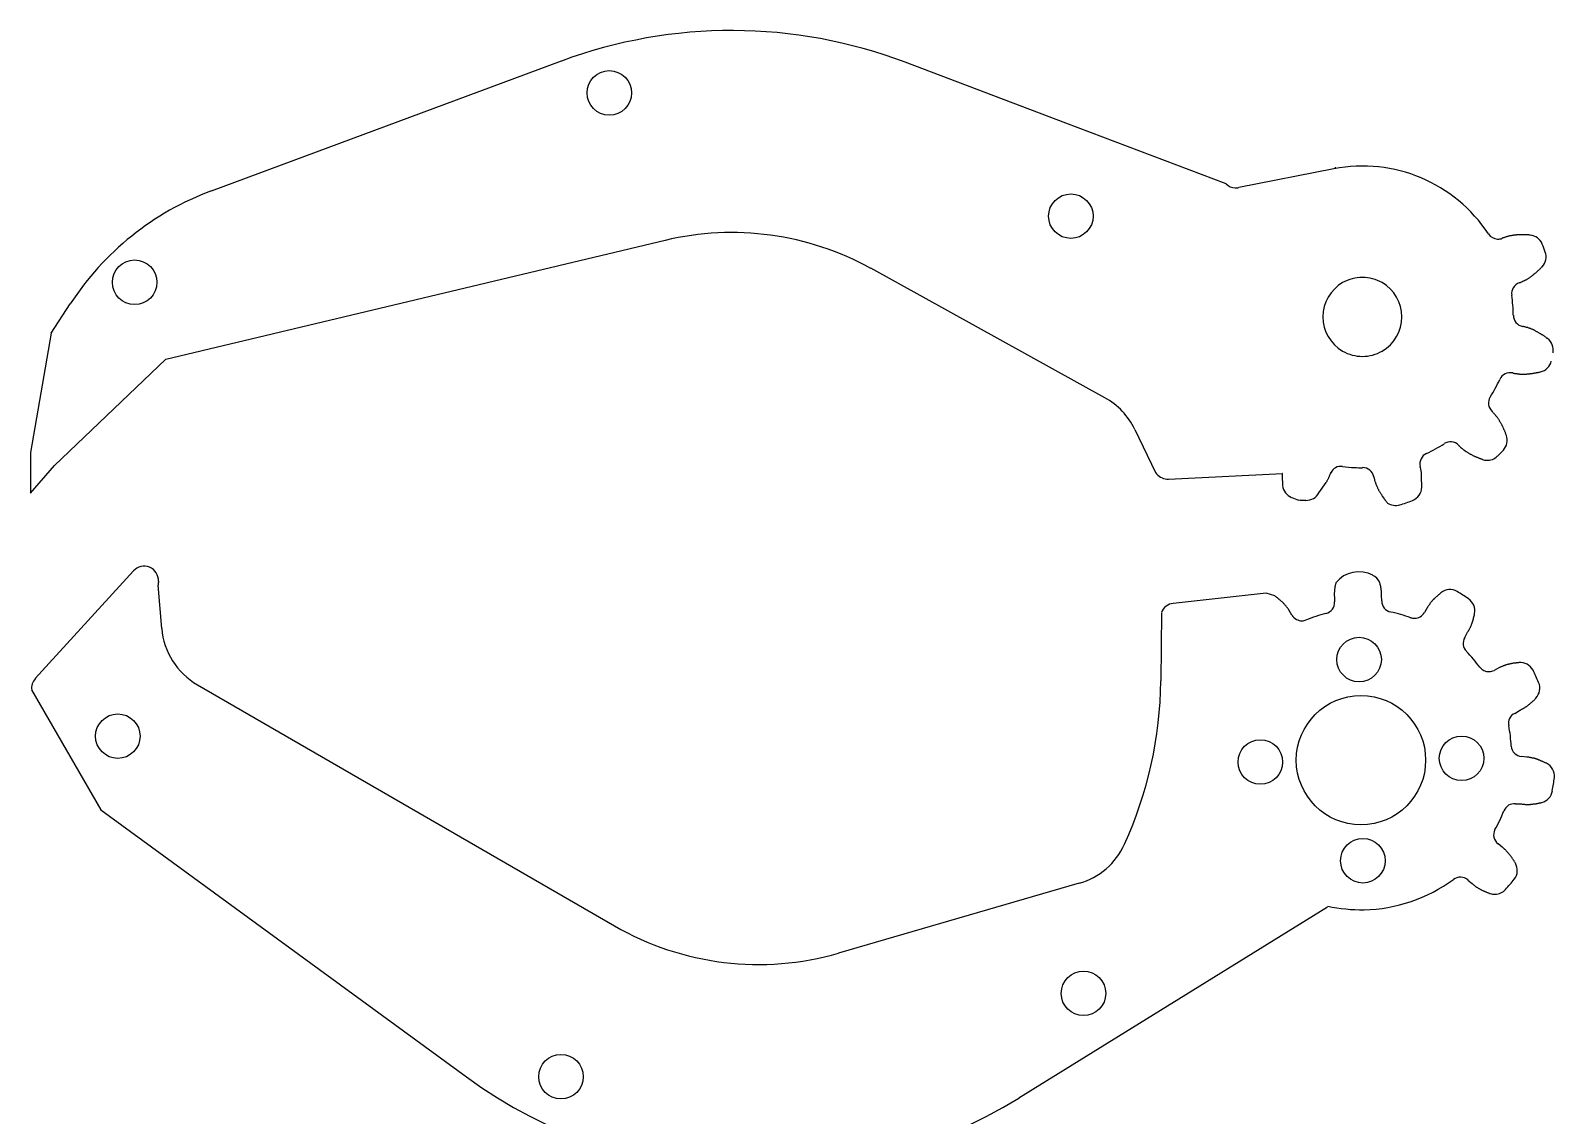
# Model space of a CAD drawing. Header units: millimetres. Extents: x 46 to 161, y 91 to 514.
# Drawn here: x 51.3 to 157.3, y 345.1 to 420.7 of the extents above; entities that cross this region are included whole.
import ezdxf

# ---------------------------------------------------------------- set-up
doc = ezdxf.new("R2010")
doc.units = ezdxf.units.MM

msp = doc.modelspace()

# ---------------------------------------------------------------- linework, layer by layer
for p, q in [((63.88, 409.49), (88.25, 418.53)), ((123.33, 414.21), (112.17, 418.44)), ((134.49, 409.98), (123.33, 414.21)), ((60.71, 397.77), (95.46, 406.05)), ((126.06, 395.09), (109.77, 404.1)), ((52.74, 399.58), (54.06, 401.62)), ((128.14, 392.89), (129.59, 389.89)), ((51.29, 391.28), (51.29, 388.45)), ((51.29, 388.45), (52.97, 390.38)), ((148.11, 388.86), (148.1, 389.58)), ((140.95, 388.48), (141.46, 389.2)), ((129.99, 380.13), (129.95, 375.38)), ((51.37, 374.76), (56.18, 366.41)), ((62.91, 375.12), (91.94, 358.33)), ((56.18, 366.41), (81.63, 347.82)), ((124.27, 361.3), (107.53, 356.44)), ((141.54, 359.63), (120.08, 346.35))]:
    msp.add_line(p, q)
at = {"color": 7, "linetype": 'Continuous', "lineweight": 25}
for p, q in [((141.98, 411.03), (135.37, 409.72)), ((142.1, 411.05), (142.11, 411.14)), ((153.75, 406.21), (153.71, 406.19)), ((153.79, 406.22), (153.75, 406.21)), ((153.83, 406.23), (153.79, 406.22)), ((153.87, 406.25), (153.83, 406.23)), ((153.91, 406.26), (153.87, 406.25)), ((153.94, 406.27), (153.91, 406.26)), ((153.98, 406.29), (153.94, 406.27)), ((154.02, 406.3), (153.98, 406.29)), ((154.06, 406.31), (154.02, 406.3)), ((154.1, 406.32), (154.06, 406.31)), ((154.14, 406.33), (154.1, 406.32)), ((154.18, 406.34), (154.14, 406.33)), ((154.22, 406.35), (154.18, 406.34)), ((154.26, 406.36), (154.22, 406.35)), ((154.3, 406.36), (154.26, 406.36)), ((154.34, 406.37), (154.3, 406.36)), ((154.38, 406.38), (154.34, 406.37)), ((154.42, 406.39), (154.38, 406.38)), ((154.46, 406.39), (154.42, 406.39)), ((154.5, 406.4), (154.46, 406.39)), ((154.54, 406.4), (154.5, 406.4)), ((154.58, 406.41), (154.54, 406.4)), ((154.62, 406.41), (154.58, 406.41)), ((154.67, 406.41), (154.62, 406.41)), ((154.71, 406.42), (154.67, 406.41)), ((154.75, 406.42), (154.71, 406.42)), ((154.79, 406.42), (154.75, 406.42)), ((154.83, 406.42), (154.79, 406.42)), ((154.87, 406.43), (154.83, 406.42)), ((154.91, 406.43), (154.87, 406.43)), ((154.95, 406.43), (154.91, 406.43)), ((154.99, 406.43), (154.95, 406.43)), ((155.03, 406.43), (154.99, 406.43)), ((155.07, 406.43), (155.03, 406.43)), ((155.12, 406.43), (155.07, 406.43)), ((155.16, 406.43), (155.12, 406.43)), ((155.2, 406.43), (155.16, 406.43)), ((155.24, 406.43), (155.2, 406.43)), ((155.28, 406.43), (155.24, 406.43)), ((155.32, 406.43), (155.28, 406.43)), ((155.36, 406.43), (155.32, 406.43)), ((155.4, 406.43), (155.36, 406.43)), ((155.44, 406.42), (155.4, 406.43)), ((155.48, 406.42), (155.44, 406.42)), ((155.52, 406.42), (155.48, 406.42)), ((155.56, 406.42), (155.52, 406.42)), ((155.6, 406.41), (155.56, 406.42)), ((155.65, 406.41), (155.6, 406.41)), ((156.34, 404.07), (156.37, 404.09)), ((156.37, 404.09), (156.4, 404.12)), ((156.4, 404.12), (156.42, 404.15)), ((156.42, 404.15), (156.45, 404.18)), ((156.45, 404.18), (156.48, 404.21)), ((154.89, 403.09), (154.93, 403.11)), ((154.93, 403.11), (154.97, 403.12)), ((154.97, 403.12), (155, 403.14)), ((155, 403.14), (155.04, 403.15)), ((155.04, 403.15), (155.08, 403.17)), ((155.08, 403.17), (155.12, 403.19)), ((155.12, 403.19), (155.15, 403.2)), ((155.15, 403.2), (155.19, 403.22)), ((155.19, 403.22), (155.23, 403.24)), ((155.23, 403.24), (155.26, 403.26)), ((155.26, 403.26), (155.3, 403.27)), ((155.3, 403.27), (155.34, 403.29)), ((155.34, 403.29), (155.37, 403.31)), ((155.37, 403.31), (155.41, 403.33)), ((155.41, 403.33), (155.44, 403.35)), ((155.44, 403.35), (155.48, 403.37)), ((155.48, 403.37), (155.51, 403.4)), ((155.51, 403.4), (155.55, 403.42)), ((155.55, 403.42), (155.58, 403.44)), ((155.58, 403.44), (155.62, 403.46)), ((155.62, 403.46), (155.65, 403.49)), ((155.65, 403.49), (155.68, 403.51)), ((155.68, 403.51), (155.72, 403.53)), ((155.72, 403.53), (155.75, 403.56)), ((155.75, 403.56), (155.78, 403.58)), ((155.78, 403.58), (155.81, 403.61)), ((155.81, 403.61), (155.85, 403.63)), ((155.85, 403.63), (155.88, 403.66)), ((155.88, 403.66), (155.91, 403.68)), ((155.91, 403.68), (155.94, 403.71)), ((155.94, 403.71), (155.97, 403.74)), ((155.97, 403.74), (156.01, 403.76)), ((156.01, 403.76), (156.04, 403.79)), ((156.04, 403.79), (156.07, 403.82)), ((156.07, 403.82), (156.1, 403.84)), ((156.1, 403.84), (156.13, 403.87)), ((156.13, 403.87), (156.16, 403.9)), ((156.16, 403.9), (156.19, 403.92)), ((156.19, 403.92), (156.22, 403.95)), ((156.22, 403.95), (156.25, 403.98)), ((156.25, 403.98), (156.28, 404.01)), ((156.28, 404.01), (156.31, 404.04)), ((156.31, 404.04), (156.34, 404.07)), ((155.16, 400.05), (155.12, 400.06)), ((155.2, 400.04), (155.16, 400.05)), ((155.24, 400.03), (155.2, 400.04)), ((155.28, 400.02), (155.24, 400.03)), ((155.32, 400.01), (155.28, 400.02)), ((155.36, 400), (155.32, 400.01)), ((155.4, 399.99), (155.36, 400)), ((155.44, 399.98), (155.4, 399.99)), ((155.48, 399.97), (155.44, 399.98)), ((155.52, 399.96), (155.48, 399.97)), ((155.56, 399.94), (155.52, 399.96)), ((155.6, 399.93), (155.56, 399.94)), ((155.64, 399.92), (155.6, 399.93)), ((155.67, 399.9), (155.64, 399.92)), ((155.71, 399.89), (155.67, 399.9)), ((155.75, 399.87), (155.71, 399.89)), ((155.79, 399.86), (155.75, 399.87)), ((155.83, 399.84), (155.79, 399.86)), ((155.86, 399.82), (155.83, 399.84)), ((52.74, 399.58), (51.29, 391.28)), ((155.9, 399.81), (155.86, 399.82)), ((155.94, 399.79), (155.9, 399.81)), ((155.97, 399.77), (155.94, 399.79)), ((156.01, 399.75), (155.97, 399.77)), ((156.05, 399.73), (156.01, 399.75)), ((156.08, 399.71), (156.05, 399.73)), ((156.12, 399.69), (156.08, 399.71)), ((156.15, 399.67), (156.12, 399.69)), ((156.19, 399.65), (156.15, 399.67)), ((156.22, 399.63), (156.19, 399.65)), ((156.26, 399.61), (156.22, 399.63)), ((156.29, 399.59), (156.26, 399.61)), ((156.33, 399.57), (156.29, 399.59)), ((156.36, 399.55), (156.33, 399.57)), ((156.4, 399.53), (156.36, 399.55)), ((156.43, 399.51), (156.4, 399.53)), ((156.47, 399.48), (156.43, 399.51)), ((156.5, 399.46), (156.47, 399.48)), ((156.54, 399.44), (156.5, 399.46)), ((156.57, 399.42), (156.54, 399.44)), ((156.6, 399.39), (156.57, 399.42)), ((156.64, 399.37), (156.6, 399.39)), ((156.67, 399.35), (156.64, 399.37)), ((156.7, 399.32), (156.67, 399.35)), ((156.74, 399.3), (156.7, 399.32)), ((156.77, 399.27), (156.74, 399.3)), ((156.8, 399.25), (156.77, 399.27)), ((156.84, 399.23), (156.8, 399.25)), ((156.87, 399.2), (156.84, 399.23)), ((52.97, 390.38), (60.71, 397.77)), ((154.44, 396.82), (154.48, 396.81)), ((154.48, 396.81), (154.52, 396.8)), ((154.52, 396.8), (154.56, 396.79)), ((154.56, 396.79), (154.6, 396.79)), ((154.6, 396.79), (154.64, 396.78)), ((154.64, 396.78), (154.68, 396.77)), ((154.68, 396.77), (154.72, 396.77)), ((154.72, 396.77), (154.76, 396.76)), ((154.76, 396.76), (154.8, 396.76)), ((154.8, 396.76), (154.84, 396.75)), ((154.84, 396.75), (154.88, 396.75)), ((154.88, 396.75), (154.92, 396.74)), ((154.92, 396.74), (154.96, 396.74)), ((154.96, 396.74), (155.01, 396.74)), ((155.01, 396.74), (155.05, 396.74)), ((155.05, 396.74), (155.09, 396.74)), ((155.09, 396.74), (155.13, 396.74)), ((155.13, 396.74), (155.17, 396.74)), ((155.17, 396.74), (155.21, 396.74)), ((155.21, 396.74), (155.25, 396.74)), ((155.25, 396.74), (155.29, 396.74)), ((155.29, 396.74), (155.33, 396.74)), ((155.33, 396.74), (155.37, 396.74)), ((155.37, 396.74), (155.41, 396.74)), ((155.41, 396.74), (155.45, 396.75)), ((155.45, 396.75), (155.5, 396.75)), ((155.5, 396.75), (155.54, 396.76)), ((155.54, 396.76), (155.58, 396.76)), ((155.58, 396.76), (155.62, 396.76)), ((155.62, 396.76), (155.66, 396.77)), ((155.66, 396.77), (155.7, 396.77)), ((155.7, 396.77), (155.74, 396.78)), ((155.74, 396.78), (155.78, 396.78)), ((155.78, 396.78), (155.82, 396.79)), ((155.82, 396.79), (155.86, 396.8)), ((155.86, 396.8), (155.9, 396.8)), ((155.9, 396.8), (155.94, 396.81)), ((155.94, 396.81), (155.98, 396.82)), ((155.98, 396.82), (156.02, 396.82)), ((156.02, 396.82), (156.06, 396.83)), ((156.06, 396.83), (156.1, 396.84)), ((156.1, 396.84), (156.14, 396.85)), ((156.14, 396.85), (156.18, 396.85)), ((156.18, 396.85), (156.22, 396.86)), ((156.22, 396.86), (156.26, 396.87)), ((156.26, 396.87), (156.3, 396.88)), ((156.3, 396.88), (156.34, 396.89)), ((156.34, 396.89), (156.38, 396.9)), ((153.03, 394.11), (153, 394.14)), ((153.05, 394.08), (153.03, 394.11)), ((153.08, 394.05), (153.05, 394.08)), ((153.11, 394.02), (153.08, 394.05)), ((153.14, 393.99), (153.11, 394.02)), ((153.17, 393.96), (153.14, 393.99)), ((153.19, 393.93), (153.17, 393.96)), ((153.22, 393.9), (153.19, 393.93)), ((153.25, 393.87), (153.22, 393.9)), ((153.27, 393.84), (153.25, 393.87)), ((153.3, 393.81), (153.27, 393.84)), ((153.32, 393.78), (153.3, 393.81)), ((153.35, 393.74), (153.32, 393.78)), ((153.37, 393.71), (153.35, 393.74)), ((153.4, 393.68), (153.37, 393.71)), ((153.42, 393.64), (153.4, 393.68)), ((153.44, 393.61), (153.42, 393.64)), ((153.47, 393.58), (153.44, 393.61)), ((153.49, 393.54), (153.47, 393.58)), ((153.51, 393.51), (153.49, 393.54)), ((153.53, 393.47), (153.51, 393.51)), ((153.55, 393.44), (153.53, 393.47)), ((153.57, 393.4), (153.55, 393.44)), ((153.59, 393.37), (153.57, 393.4)), ((153.61, 393.33), (153.59, 393.37)), ((153.63, 393.3), (153.61, 393.33)), ((153.65, 393.26), (153.63, 393.3)), ((153.67, 393.22), (153.65, 393.26)), ((153.69, 393.19), (153.67, 393.22)), ((153.71, 393.15), (153.69, 393.19)), ((153.73, 393.11), (153.71, 393.15)), ((153.75, 393.08), (153.73, 393.11)), ((153.76, 393.04), (153.75, 393.08)), ((153.78, 393), (153.76, 393.04)), ((153.8, 392.97), (153.78, 393)), ((153.82, 392.93), (153.8, 392.97)), ((153.83, 392.89), (153.82, 392.93)), ((153.85, 392.85), (153.83, 392.89)), ((153.86, 392.82), (153.85, 392.85)), ((153.88, 392.78), (153.86, 392.82)), ((153.9, 392.74), (153.88, 392.78)), ((153.91, 392.7), (153.9, 392.74)), ((153.93, 392.67), (153.91, 392.7)), ((153.94, 392.63), (153.93, 392.67)), ((153.96, 392.59), (153.94, 392.63)), ((153.97, 392.55), (153.96, 392.59)), ((153.99, 392.51), (153.97, 392.55)), ((154, 392.47), (153.99, 392.51)), ((150.67, 391.78), (150.7, 391.76)), ((150.7, 391.76), (150.73, 391.73)), ((150.73, 391.73), (150.76, 391.7)), ((150.76, 391.7), (150.78, 391.67)), ((150.78, 391.67), (150.81, 391.64)), ((150.81, 391.64), (150.85, 391.62)), ((150.85, 391.62), (150.88, 391.59)), ((150.88, 391.59), (150.91, 391.56)), ((150.91, 391.56), (150.94, 391.54)), ((150.94, 391.54), (150.97, 391.51)), ((150.97, 391.51), (151, 391.48)), ((151, 391.48), (151.04, 391.46)), ((151.04, 391.46), (151.07, 391.43)), ((151.07, 391.43), (151.1, 391.41)), ((151.1, 391.41), (151.13, 391.39)), ((151.13, 391.39), (151.17, 391.36)), ((151.17, 391.36), (151.2, 391.34)), ((148.01, 390.27), (148, 390.31)), ((151.2, 391.34), (151.24, 391.32)), ((151.24, 391.32), (151.27, 391.3)), ((151.27, 391.3), (151.31, 391.28)), ((151.31, 391.28), (151.34, 391.26)), ((151.34, 391.26), (151.38, 391.23)), ((151.38, 391.23), (151.41, 391.21)), ((151.41, 391.21), (151.45, 391.19)), ((151.45, 391.19), (151.48, 391.17)), ((151.48, 391.17), (151.52, 391.16)), ((151.52, 391.16), (151.56, 391.14)), ((151.56, 391.14), (151.59, 391.12)), ((151.59, 391.12), (151.63, 391.1)), ((151.63, 391.1), (151.67, 391.08)), ((151.67, 391.08), (151.7, 391.06)), ((151.7, 391.06), (151.74, 391.05)), ((151.74, 391.05), (151.78, 391.03)), ((151.78, 391.03), (151.81, 391.01)), ((151.81, 391.01), (151.85, 391)), ((151.85, 391), (151.89, 390.98)), ((151.89, 390.98), (151.93, 390.96)), ((151.93, 390.96), (151.96, 390.95)), ((151.96, 390.95), (152, 390.93)), ((152, 390.93), (152.04, 390.92)), ((152.04, 390.92), (152.08, 390.9)), ((152.08, 390.9), (152.11, 390.89)), ((152.11, 390.89), (152.15, 390.87)), ((152.15, 390.87), (152.19, 390.86)), ((152.19, 390.86), (152.23, 390.84)), ((152.23, 390.84), (152.27, 390.83)), ((152.27, 390.83), (152.31, 390.81)), ((152.31, 390.81), (152.34, 390.8)), ((130.48, 389.43), (138.41, 389.83)), ((138.41, 389.83), (138.4, 389.81)), ((138.4, 389.81), (138.4, 389.77)), ((138.4, 389.77), (138.4, 389.73)), ((138.4, 389.73), (138.4, 389.69)), ((138.4, 389.69), (138.4, 389.64)), ((138.4, 389.64), (138.4, 389.6)), ((138.4, 389.6), (138.4, 389.56)), ((138.4, 389.56), (138.4, 389.52)), ((138.4, 389.52), (138.4, 389.48)), ((138.4, 389.48), (138.4, 389.44)), ((138.4, 389.44), (138.4, 389.4)), ((138.4, 389.4), (138.4, 389.36)), ((138.4, 389.36), (138.41, 389.32)), ((138.41, 389.32), (138.41, 389.28)), ((138.41, 389.28), (138.41, 389.24)), ((138.41, 389.24), (138.41, 389.2)), ((141.48, 389.23), (141.46, 389.2)), ((141.5, 389.27), (141.48, 389.23)), ((141.51, 389.3), (141.5, 389.27)), ((141.53, 389.34), (141.51, 389.3)), ((141.55, 389.38), (141.53, 389.34)), ((141.57, 389.41), (141.55, 389.38)), ((141.59, 389.45), (141.57, 389.41)), ((141.61, 389.49), (141.59, 389.45)), ((141.62, 389.52), (141.61, 389.49)), ((141.64, 389.56), (141.62, 389.52)), ((141.66, 389.6), (141.64, 389.56)), ((141.67, 389.64), (141.66, 389.6)), ((141.69, 389.67), (141.67, 389.64)), ((141.71, 389.71), (141.69, 389.67)), ((141.72, 389.75), (141.71, 389.71)), ((141.74, 389.79), (141.72, 389.75)), ((141.75, 389.82), (141.74, 389.79)), ((141.77, 389.86), (141.75, 389.82)), ((141.78, 389.9), (141.77, 389.86)), ((144.77, 389.59), (144.78, 389.55)), ((144.78, 389.55), (144.79, 389.51)), ((144.79, 389.51), (144.8, 389.47)), ((144.8, 389.47), (144.81, 389.43)), ((144.81, 389.43), (144.82, 389.39)), ((144.82, 389.39), (144.83, 389.35)), ((144.83, 389.35), (144.84, 389.31)), ((144.84, 389.31), (144.85, 389.27)), ((144.85, 389.27), (144.87, 389.23)), ((144.87, 389.23), (144.88, 389.19)), ((148.02, 390.23), (148.01, 390.27)), ((148.03, 390.19), (148.02, 390.23)), ((148.04, 390.15), (148.03, 390.19)), ((148.05, 390.11), (148.04, 390.15)), ((148.05, 390.07), (148.05, 390.11)), ((148.06, 390.03), (148.05, 390.07)), ((148.07, 389.99), (148.06, 390.03)), ((148.07, 389.95), (148.07, 389.99)), ((148.08, 389.91), (148.07, 389.95)), ((148.08, 389.87), (148.08, 389.91)), ((148.08, 389.83), (148.08, 389.87)), ((148.09, 389.79), (148.08, 389.83)), ((148.09, 389.74), (148.09, 389.79)), ((148.09, 389.7), (148.09, 389.74)), ((148.1, 389.66), (148.09, 389.7)), ((148.1, 389.62), (148.1, 389.66)), ((148.1, 389.58), (148.1, 389.62)), ((138.41, 389.2), (138.41, 389.15)), ((138.41, 389.15), (138.42, 389.11)), ((138.42, 389.11), (138.42, 389.07)), ((138.42, 389.07), (138.42, 389.03)), ((138.42, 389.03), (138.43, 388.99)), ((144.88, 389.19), (144.89, 389.15)), ((144.89, 389.15), (144.91, 389.12)), ((144.91, 389.12), (144.92, 389.08)), ((144.92, 389.08), (144.94, 389.04)), ((144.94, 389.04), (144.95, 389)), ((144.95, 389), (144.97, 388.96)), ((144.97, 388.96), (144.98, 388.93)), ((144.98, 388.93), (145, 388.89)), ((145, 388.89), (145.02, 388.85)), ((145.02, 388.85), (145.04, 388.81)), ((145.04, 388.81), (145.05, 388.78)), ((145.05, 388.78), (145.07, 388.74)), ((145.07, 388.74), (145.09, 388.71)), ((145.09, 388.71), (145.11, 388.67)), ((145.11, 388.67), (145.13, 388.63)), ((145.13, 388.63), (145.15, 388.6)), ((145.15, 388.6), (145.17, 388.56)), ((145.17, 388.56), (145.19, 388.53)), ((145.19, 388.53), (145.21, 388.49)), ((145.21, 388.49), (145.23, 388.46)), ((145.23, 388.46), (145.25, 388.42)), ((145.25, 388.42), (145.28, 388.39)), ((145.28, 388.39), (145.3, 388.35)), ((145.3, 388.35), (145.32, 388.32)), ((145.32, 388.32), (145.34, 388.28)), ((145.34, 388.28), (145.36, 388.25)), ((145.36, 388.25), (145.39, 388.22)), ((145.39, 388.22), (145.41, 388.18)), ((145.41, 388.18), (145.43, 388.15)), ((145.43, 388.15), (145.46, 388.12)), ((145.46, 388.12), (145.48, 388.08)), ((145.48, 388.08), (145.5, 388.05)), ((145.5, 388.05), (145.53, 388.02)), ((145.53, 388.02), (145.55, 387.98)), ((145.55, 387.98), (145.58, 387.95)), ((145.58, 387.95), (145.6, 387.92)), ((145.6, 387.92), (145.63, 387.88)), ((145.63, 387.88), (145.65, 387.85)), ((58.46, 383.05), (51.63, 375.55)), ((60.43, 379.04), (60.18, 382.05)), ((142.05, 381.81), (142.04, 381.77)), ((142.06, 381.88), (142.05, 381.84)), ((142.05, 381.84), (142.05, 381.81)), ((142.07, 381.95), (142.06, 381.91)), ((142.06, 381.91), (142.06, 381.88)), ((142.08, 381.98), (142.07, 381.95)), ((142.09, 382.05), (142.08, 382.02)), ((142.08, 382.02), (142.08, 381.98)), ((142.1, 382.09), (142.09, 382.05)), ((142.11, 382.12), (142.1, 382.09)), ((142.12, 382.16), (142.11, 382.12)), ((142.13, 382.21), (142.12, 382.19)), ((142.12, 382.19), (142.12, 382.16)), ((145.18, 382.25), (145.17, 382.29)), ((145.19, 382.22), (145.18, 382.25)), ((145.2, 382.18), (145.19, 382.22)), ((145.21, 382.15), (145.2, 382.18)), ((145.22, 382.11), (145.21, 382.15)), ((145.22, 382.08), (145.22, 382.11)), ((145.23, 382.04), (145.22, 382.08)), ((145.24, 382.01), (145.23, 382.04)), ((145.25, 381.97), (145.24, 382.01)), ((145.26, 381.94), (145.25, 381.97)), ((145.26, 381.9), (145.26, 381.94)), ((145.27, 381.87), (145.26, 381.9)), ((145.28, 381.83), (145.27, 381.87)), ((145.28, 381.8), (145.28, 381.83)), ((137.28, 381.49), (130.82, 380.78)), ((137.88, 381.3), (137.28, 381.49)), ((137.91, 381.28), (137.88, 381.3)), ((137.94, 381.26), (137.91, 381.28)), ((137.97, 381.24), (137.94, 381.26)), ((138, 381.21), (137.97, 381.24)), ((138.03, 381.19), (138, 381.21)), ((138.06, 381.17), (138.03, 381.19)), ((138.09, 381.15), (138.06, 381.17)), ((138.11, 381.12), (138.09, 381.15)), ((138.14, 381.1), (138.11, 381.12)), ((138.17, 381.08), (138.14, 381.1)), ((138.2, 381.06), (138.17, 381.08)), ((138.22, 381.03), (138.2, 381.06)), ((138.25, 381.01), (138.22, 381.03)), ((138.28, 380.99), (138.25, 381.01)), ((138.31, 380.96), (138.28, 380.99)), ((138.33, 380.94), (138.31, 380.96)), ((138.36, 380.91), (138.33, 380.94)), ((138.39, 380.89), (138.36, 380.91)), ((138.41, 380.86), (138.39, 380.89)), ((138.44, 380.84), (138.41, 380.86)), ((138.46, 380.81), (138.44, 380.84)), ((138.49, 380.79), (138.46, 380.81)), ((138.51, 380.76), (138.49, 380.79)), ((138.54, 380.74), (138.51, 380.76)), ((142.03, 381.56), (142.02, 381.52)), ((142.02, 381.52), (142.02, 381.48)), ((142.02, 381.48), (142.02, 381.45)), ((142.02, 381.45), (142.02, 381.41)), ((142.02, 381.41), (142.02, 381.38)), ((142.02, 381.38), (142.02, 381.34)), ((142.02, 381.34), (142.02, 381.3)), ((142.02, 381.3), (142.03, 381.27)), ((142.04, 381.7), (142.03, 381.66)), ((142.03, 381.66), (142.03, 381.63)), ((142.03, 381.63), (142.03, 381.59)), ((142.03, 381.59), (142.03, 381.56)), ((142.03, 381.27), (142.04, 380.89)), ((142.04, 381.77), (142.04, 381.73)), ((142.04, 381.73), (142.04, 381.7)), ((145.29, 381.76), (145.28, 381.8)), ((145.29, 381.72), (145.29, 381.76)), ((145.29, 381.69), (145.29, 381.72)), ((145.3, 381.65), (145.29, 381.69)), ((145.3, 381.62), (145.3, 381.65)), ((145.3, 381.58), (145.3, 381.62)), ((145.31, 381.54), (145.3, 381.58)), ((145.31, 381.51), (145.31, 381.54)), ((145.31, 381.47), (145.31, 381.51)), ((145.31, 381.44), (145.31, 381.47)), ((145.31, 381.4), (145.31, 381.44)), ((145.31, 381.36), (145.31, 381.4)), ((145.31, 381.33), (145.31, 381.36)), ((145.32, 380.95), (145.31, 381.33)), ((148.68, 380.76), (148.66, 380.73)), ((148.7, 380.79), (148.68, 380.76)), ((148.72, 380.82), (148.7, 380.79)), ((148.75, 380.85), (148.72, 380.82)), ((148.77, 380.88), (148.75, 380.85)), ((148.79, 380.9), (148.77, 380.88)), ((148.82, 380.93), (148.79, 380.9)), ((148.84, 380.96), (148.82, 380.93)), ((148.86, 380.98), (148.84, 380.96)), ((148.89, 381.01), (148.86, 380.98)), ((148.91, 381.04), (148.89, 381.01)), ((148.94, 381.06), (148.91, 381.04)), ((148.96, 381.09), (148.94, 381.06)), ((148.99, 381.11), (148.96, 381.09)), ((149.01, 381.14), (148.99, 381.11)), ((149.04, 381.16), (149.01, 381.14)), ((149.07, 381.19), (149.04, 381.16)), ((149.09, 381.21), (149.07, 381.19)), ((149.12, 381.24), (149.09, 381.21)), ((149.15, 381.26), (149.12, 381.24)), ((149.17, 381.28), (149.15, 381.26)), ((149.2, 381.31), (149.17, 381.28)), ((149.23, 381.33), (149.2, 381.31)), ((149.25, 381.36), (149.23, 381.33)), ((149.28, 381.38), (149.25, 381.36)), ((149.31, 381.4), (149.28, 381.38)), ((149.34, 381.43), (149.31, 381.4)), ((149.36, 381.45), (149.34, 381.43)), ((149.39, 381.47), (149.36, 381.45)), ((149.42, 381.49), (149.39, 381.47)), ((149.44, 381.52), (149.42, 381.49)), ((138.56, 380.71), (138.54, 380.74)), ((138.59, 380.68), (138.56, 380.71)), ((138.61, 380.66), (138.59, 380.68)), ((138.63, 380.63), (138.61, 380.66)), ((138.66, 380.6), (138.63, 380.63)), ((138.68, 380.58), (138.66, 380.6)), ((138.7, 380.55), (138.68, 380.58)), ((138.73, 380.52), (138.7, 380.55)), ((138.75, 380.49), (138.73, 380.52)), ((138.77, 380.46), (138.75, 380.49)), ((138.79, 380.43), (138.77, 380.46)), ((138.81, 380.4), (138.79, 380.43)), ((138.83, 380.37), (138.81, 380.4)), ((138.85, 380.34), (138.83, 380.37)), ((138.87, 380.31), (138.85, 380.34)), ((138.89, 380.28), (138.87, 380.31)), ((139.07, 379.95), (138.89, 380.28)), ((148.48, 380.46), (148.29, 380.14)), ((148.5, 380.49), (148.48, 380.46)), ((148.52, 380.52), (148.5, 380.49)), ((148.54, 380.55), (148.52, 380.52)), ((148.56, 380.58), (148.54, 380.55)), ((148.58, 380.61), (148.56, 380.58)), ((148.6, 380.64), (148.58, 380.61)), ((148.62, 380.67), (148.6, 380.64)), ((148.64, 380.7), (148.62, 380.67)), ((148.66, 380.73), (148.64, 380.7)), ((151.69, 379.65), (151.7, 379.69)), ((151.7, 379.69), (151.71, 379.72)), ((151.71, 379.72), (151.72, 379.76)), ((151.72, 379.79), (151.73, 379.83)), ((151.72, 379.76), (151.72, 379.79)), ((151.73, 379.83), (151.74, 379.86)), ((151.74, 379.86), (151.75, 379.9)), ((151.75, 379.9), (151.76, 379.93)), ((151.76, 379.93), (151.77, 379.97)), ((151.77, 380), (151.78, 380.04)), ((151.77, 379.97), (151.77, 380)), ((151.78, 380.04), (151.78, 380.08)), ((151.11, 378.4), (151.28, 378.74)), ((151.28, 378.74), (151.3, 378.77)), ((151.3, 378.77), (151.32, 378.8)), ((151.32, 378.8), (151.34, 378.83)), ((151.34, 378.83), (151.36, 378.86)), ((151.36, 378.86), (151.37, 378.89)), ((151.37, 378.89), (151.39, 378.92)), ((151.39, 378.92), (151.41, 378.95)), ((151.41, 378.95), (151.43, 378.98)), ((151.43, 378.98), (151.44, 379.02)), ((151.44, 379.02), (151.46, 379.05)), ((151.46, 379.05), (151.48, 379.08)), ((151.48, 379.08), (151.49, 379.11)), ((151.49, 379.11), (151.51, 379.15)), ((151.51, 379.15), (151.52, 379.18)), ((151.52, 379.18), (151.54, 379.21)), ((151.54, 379.21), (151.55, 379.25)), ((151.55, 379.25), (151.56, 379.28)), ((151.56, 379.28), (151.58, 379.31)), ((151.58, 379.31), (151.59, 379.35)), ((151.59, 379.35), (151.6, 379.38)), ((151.6, 379.38), (151.61, 379.41)), ((151.61, 379.41), (151.62, 379.45)), ((151.62, 379.45), (151.63, 379.48)), ((151.63, 379.48), (151.65, 379.52)), ((151.65, 379.52), (151.66, 379.55)), ((151.66, 379.55), (151.67, 379.58)), ((151.67, 379.58), (151.68, 379.62)), ((151.68, 379.62), (151.69, 379.65)), ((153.98, 376.5), (153.94, 376.49)), ((154.01, 376.51), (153.98, 376.5)), ((154.05, 376.52), (154.01, 376.51)), ((154.08, 376.53), (154.05, 376.52)), ((154.12, 376.53), (154.08, 376.53)), ((154.15, 376.54), (154.12, 376.53)), ((154.19, 376.55), (154.15, 376.54)), ((154.22, 376.56), (154.19, 376.55)), ((154.26, 376.57), (154.22, 376.56)), ((154.29, 376.57), (154.26, 376.57)), ((154.33, 376.58), (154.29, 376.57)), ((154.36, 376.59), (154.33, 376.58)), ((154.4, 376.59), (154.36, 376.59)), ((154.43, 376.6), (154.4, 376.59)), ((154.47, 376.61), (154.43, 376.6)), ((154.5, 376.61), (154.47, 376.61)), ((154.54, 376.62), (154.5, 376.61)), ((154.58, 376.62), (154.54, 376.62)), ((154.61, 376.63), (154.58, 376.62)), ((154.65, 376.63), (154.61, 376.63)), ((154.68, 376.64), (154.65, 376.63)), ((154.72, 376.64), (154.68, 376.64)), ((154.75, 376.65), (154.72, 376.64)), ((154.79, 376.65), (154.75, 376.65)), ((154.83, 376.65), (154.79, 376.65)), ((154.86, 376.67), (154.83, 376.65)), ((153.48, 376.29), (153.14, 376.12)), ((153.51, 376.31), (153.48, 376.29)), ((153.54, 376.33), (153.51, 376.31)), ((153.58, 376.34), (153.54, 376.33)), ((153.61, 376.36), (153.58, 376.34)), ((153.64, 376.37), (153.61, 376.36)), ((153.67, 376.39), (153.64, 376.37)), ((153.71, 376.4), (153.67, 376.39)), ((153.74, 376.41), (153.71, 376.4)), ((153.77, 376.43), (153.74, 376.41)), ((153.81, 376.44), (153.77, 376.43)), ((153.84, 376.45), (153.81, 376.44)), ((153.88, 376.46), (153.84, 376.45)), ((153.91, 376.48), (153.88, 376.46)), ((153.94, 376.49), (153.91, 376.48)), ((154.58, 373.12), (154.9, 373.33)), ((154.9, 373.33), (154.93, 373.34)), ((154.93, 373.34), (154.97, 373.36)), ((154.97, 373.36), (155, 373.38)), ((155, 373.38), (155.03, 373.39)), ((155.03, 373.39), (155.06, 373.41)), ((155.06, 373.41), (155.09, 373.42)), ((155.09, 373.42), (155.13, 373.44)), ((155.13, 373.44), (155.16, 373.46)), ((155.16, 373.46), (155.19, 373.48)), ((155.19, 373.48), (155.22, 373.49)), ((155.22, 373.49), (155.25, 373.51)), ((155.25, 373.51), (155.28, 373.53)), ((155.28, 373.53), (155.31, 373.55)), ((155.31, 373.55), (155.34, 373.57)), ((155.34, 373.57), (155.37, 373.59)), ((155.37, 373.59), (155.4, 373.61)), ((155.4, 373.61), (155.43, 373.63)), ((155.43, 373.63), (155.46, 373.65)), ((155.46, 373.65), (155.49, 373.68)), ((155.49, 373.68), (155.52, 373.7)), ((155.52, 373.7), (155.54, 373.72)), ((155.54, 373.72), (155.57, 373.74)), ((155.57, 373.74), (155.6, 373.76)), ((155.6, 373.76), (155.63, 373.79)), ((155.63, 373.79), (155.66, 373.81)), ((155.66, 373.81), (155.68, 373.83)), ((155.68, 373.83), (155.71, 373.86)), ((155.71, 373.86), (155.74, 373.88)), ((155.74, 373.88), (155.76, 373.91)), ((155.76, 373.91), (155.79, 373.93)), ((155.79, 373.93), (155.82, 373.95)), ((155.82, 373.95), (155.84, 373.98)), ((155.84, 373.98), (155.87, 374)), ((155.87, 374), (155.9, 374.03)), ((155.9, 374.03), (155.92, 374.05)), ((155.92, 374.05), (155.95, 374.08)), ((155.95, 374.08), (155.97, 374.1)), ((155.97, 374.1), (156, 374.13)), ((156, 374.13), (156.03, 374.15)), ((156.03, 374.15), (156.04, 374.19)), ((155.43, 370.09), (155.05, 370.12)), ((155.46, 370.08), (155.43, 370.09)), ((155.5, 370.08), (155.46, 370.08)), ((155.54, 370.07), (155.5, 370.08)), ((155.57, 370.07), (155.54, 370.07)), ((155.61, 370.06), (155.57, 370.07)), ((155.64, 370.06), (155.61, 370.06)), ((155.68, 370.05), (155.64, 370.06)), ((155.71, 370.04), (155.68, 370.05)), ((155.75, 370.04), (155.71, 370.04)), ((155.78, 370.03), (155.75, 370.04)), ((155.82, 370.02), (155.78, 370.03)), ((155.85, 370.01), (155.82, 370.02)), ((155.89, 370.01), (155.85, 370.01)), ((155.92, 370), (155.89, 370.01)), ((155.96, 369.99), (155.92, 370)), ((155.99, 369.98), (155.96, 369.99)), ((156.03, 369.97), (155.99, 369.98)), ((156.06, 369.96), (156.03, 369.97)), ((156.1, 369.94), (156.06, 369.96)), ((156.13, 369.93), (156.1, 369.94)), ((156.16, 369.92), (156.13, 369.93)), ((156.2, 369.91), (156.16, 369.92)), ((156.23, 369.9), (156.2, 369.91)), ((156.26, 369.88), (156.23, 369.9)), ((156.3, 369.87), (156.26, 369.88)), ((156.33, 369.86), (156.3, 369.87)), ((156.36, 369.84), (156.33, 369.86)), ((156.4, 369.83), (156.36, 369.84)), ((156.43, 369.81), (156.4, 369.83)), ((156.46, 369.8), (156.43, 369.81)), ((156.5, 369.78), (156.46, 369.8)), ((156.53, 369.77), (156.5, 369.78)), ((156.56, 369.76), (156.53, 369.77)), ((156.6, 369.74), (156.56, 369.76)), ((156.63, 369.72), (156.6, 369.74)), ((156.66, 369.71), (156.63, 369.72)), ((156.69, 369.69), (156.66, 369.71)), ((156.73, 369.68), (156.69, 369.69)), ((156.76, 369.66), (156.73, 369.68)), ((156.8, 369.66), (156.76, 369.66)), ((154.64, 366.83), (155.02, 366.82)), ((155.02, 366.82), (155.06, 366.82)), ((155.06, 366.82), (155.09, 366.81)), ((155.09, 366.81), (155.13, 366.81)), ((155.13, 366.81), (155.16, 366.81)), ((155.16, 366.81), (155.2, 366.8)), ((155.2, 366.8), (155.24, 366.8)), ((155.24, 366.8), (155.27, 366.8)), ((155.27, 366.8), (155.31, 366.79)), ((155.31, 366.79), (155.34, 366.79)), ((155.34, 366.79), (155.38, 366.79)), ((155.38, 366.79), (155.42, 366.79)), ((155.42, 366.79), (155.45, 366.79)), ((155.45, 366.79), (155.49, 366.79)), ((155.49, 366.79), (155.52, 366.79)), ((155.52, 366.79), (155.56, 366.79)), ((155.56, 366.79), (155.6, 366.79)), ((155.6, 366.79), (155.63, 366.79)), ((155.63, 366.79), (155.67, 366.79)), ((155.67, 366.79), (155.7, 366.8)), ((155.7, 366.8), (155.74, 366.8)), ((155.74, 366.8), (155.78, 366.8)), ((155.78, 366.8), (155.81, 366.81)), ((155.81, 366.81), (155.85, 366.81)), ((155.85, 366.81), (155.88, 366.82)), ((155.88, 366.82), (155.92, 366.82)), ((155.92, 366.82), (155.95, 366.82)), ((155.95, 366.82), (155.99, 366.83)), ((155.99, 366.83), (156.02, 366.84)), ((156.02, 366.84), (156.06, 366.84)), ((156.06, 366.84), (156.1, 366.85)), ((156.1, 366.85), (156.13, 366.85)), ((156.13, 366.85), (156.17, 366.86)), ((156.17, 366.86), (156.2, 366.87)), ((156.2, 366.87), (156.24, 366.87)), ((156.24, 366.87), (156.27, 366.88)), ((156.27, 366.88), (156.31, 366.89)), ((156.31, 366.89), (156.34, 366.89)), ((156.34, 366.89), (156.38, 366.9)), ((156.38, 366.9), (156.41, 366.91)), ((156.41, 366.91), (156.45, 366.93)), ((153.71, 363.81), (153.42, 364.04)), ((153.74, 363.79), (153.71, 363.81)), ((153.77, 363.76), (153.74, 363.79)), ((153.8, 363.74), (153.77, 363.76)), ((153.82, 363.72), (153.8, 363.74)), ((153.85, 363.69), (153.82, 363.72)), ((153.88, 363.67), (153.85, 363.69)), ((153.9, 363.65), (153.88, 363.67)), ((153.93, 363.62), (153.9, 363.65)), ((153.96, 363.6), (153.93, 363.62)), ((153.98, 363.57), (153.96, 363.6)), ((154.01, 363.54), (153.98, 363.57)), ((154.03, 363.52), (154.01, 363.54)), ((154.06, 363.49), (154.03, 363.52)), ((154.08, 363.47), (154.06, 363.49)), ((154.11, 363.44), (154.08, 363.47)), ((154.13, 363.41), (154.11, 363.44)), ((154.15, 363.38), (154.13, 363.41)), ((154.17, 363.36), (154.15, 363.38)), ((154.2, 363.33), (154.17, 363.36)), ((154.22, 363.3), (154.2, 363.33)), ((154.24, 363.27), (154.22, 363.3)), ((154.26, 363.24), (154.24, 363.27)), ((154.28, 363.21), (154.26, 363.24)), ((154.31, 363.19), (154.28, 363.21)), ((154.33, 363.16), (154.31, 363.19)), ((154.35, 363.13), (154.33, 363.16)), ((154.37, 363.1), (154.35, 363.13)), ((154.39, 363.07), (154.37, 363.1)), ((154.41, 363.04), (154.39, 363.07)), ((154.43, 363.01), (154.41, 363.04)), ((154.45, 362.98), (154.43, 363.01)), ((154.47, 362.95), (154.45, 362.98)), ((154.49, 362.92), (154.47, 362.95)), ((154.51, 362.89), (154.49, 362.92)), ((154.53, 362.86), (154.51, 362.89)), ((154.55, 362.83), (154.53, 362.86)), ((154.56, 362.8), (154.55, 362.83)), ((154.58, 362.76), (154.56, 362.8)), ((154.6, 362.73), (154.58, 362.76)), ((154.63, 362.71), (154.6, 362.73)), ((151.32, 361.53), (151.61, 361.28)), ((151.61, 361.28), (151.63, 361.26)), ((151.63, 361.26), (151.66, 361.24)), ((151.66, 361.24), (151.69, 361.21)), ((151.69, 361.21), (151.72, 361.19)), ((151.72, 361.19), (151.75, 361.17)), ((151.75, 361.17), (151.77, 361.15)), ((151.77, 361.15), (151.8, 361.13)), ((151.8, 361.13), (151.83, 361.1)), ((151.83, 361.1), (151.86, 361.08)), ((151.86, 361.08), (151.89, 361.06)), ((151.89, 361.06), (151.92, 361.04)), ((151.92, 361.04), (151.95, 361.02)), ((151.95, 361.02), (151.98, 361)), ((151.98, 361), (152.01, 360.98)), ((152.01, 360.98), (152.04, 360.97)), ((152.04, 360.97), (152.07, 360.95)), ((152.07, 360.95), (152.1, 360.93)), ((152.1, 360.93), (152.13, 360.91)), ((152.13, 360.91), (152.17, 360.89)), ((152.17, 360.89), (152.2, 360.88)), ((152.2, 360.88), (152.23, 360.86)), ((152.23, 360.86), (152.26, 360.84)), ((152.26, 360.84), (152.29, 360.83)), ((152.29, 360.83), (152.33, 360.81)), ((152.33, 360.81), (152.36, 360.8)), ((152.36, 360.8), (152.39, 360.78)), ((152.39, 360.78), (152.42, 360.77)), ((152.42, 360.77), (152.46, 360.75)), ((152.46, 360.75), (152.49, 360.74)), ((152.49, 360.74), (152.52, 360.72)), ((152.52, 360.72), (152.56, 360.71)), ((152.56, 360.71), (152.59, 360.7)), ((152.59, 360.7), (152.62, 360.68)), ((152.62, 360.68), (152.66, 360.67)), ((152.66, 360.67), (152.69, 360.65)), ((152.69, 360.65), (152.72, 360.64)), ((152.72, 360.64), (152.76, 360.63)), ((152.76, 360.63), (152.79, 360.62)), ((152.79, 360.62), (152.82, 360.6)), ((152.82, 360.6), (152.86, 360.6)), ((141.54, 359.63), (141.55, 359.63))]:
    msp.add_line(p, q, dxfattribs=at)
for centre, radius in [((91.57, 416.31), 1.55), ((123.69, 407.73), 1.55), ((58.54, 403.13), 1.55), ((143.75, 376.87), 1.55), ((143.88, 369.87), 4.5), ((57.37, 371.54), 1.55), ((136.88, 369.74), 1.55), ((150.88, 370), 1.55), ((144.01, 362.87), 1.55), ((124.57, 353.64), 1.55), ((88.21, 347.84), 1.55)]:
    msp.add_circle(centre, radius)
for centre, radius, start, end in [((100.09, 386.59), 34.06, 69.2396, 110.3502), ((70.84, 390.74), 20, 110.3502, 147.0491), ((100.09, 386.59), 20, 61.0757, 103.4006), ((123.64, 390.72), 5, 25.7575, 61.0757), ((143.73, 380.92), 2.06, 55.7606, 55.7606), ((143.73, 380.92), 2.06, 61.7793, 141.0343), ((65.41, 379.45), 5, 184.7028, 239.9551), ((101.95, 375.65), 28, 335.4795, 359.4539), ((122.88, 366.1), 5, 286.1852, 335.4795), ((101.95, 375.65), 20, 239.9551, 286.1852), ((101.95, 375.65), 34.45, 233.8619, 301.7471)]:
    msp.add_arc(centre, radius, start, end)
for centre, radius, start, end in [((143.98, 400.72), 10.5, 33.3309, 100.9509), ((135.18, 410.7), 1, 226.4386, 267.0605), ((135.18, 410.7), 1, 267.0605, 281.1926), ((153.42, 406.93), 0.798, 213.3309, 267.0605), ((155.57, 405.41), 1, 22.0428, 85.3981), ((153.42, 406.93), 0.798, 267.0605, 291.7127), ((155.76, 404.9), 1, 316.1774, 19.5328), ((143.98, 400.72), 13.5, 19.5328, 22.0428), ((143.98, 400.72), 2.75, 120, 180), ((143.98, 400.72), 2.75, 90, 120), ((143.98, 400.72), 2.75, 60, 90), ((143.98, 400.72), 2.75, 0, 60), ((155.16, 402.34), 0.798, 109.8629, 188.2446), ((143.98, 400.72), 10.5, 0.6037, 8.2446), ((143.98, 400.72), 2.75, 180, 240), ((143.98, 400.72), 2.75, 300, 0), ((155.28, 400.84), 0.798, 180.6037, 258.9854), ((156.26, 398.41), 1, 349.3155, 52.6708), ((143.98, 400.72), 2.75, 240, 270), ((143.98, 400.72), 2.75, 270, 300), ((154.26, 396.04), 0.798, 77.1356, 155.5173), ((156.15, 397.87), 1, 283.4501, 346.8055), ((143.98, 400.72), 10.5, 327.8764, 335.5173), ((153.55, 394.72), 0.798, 147.8764, 226.2581), ((153.06, 392.13), 1, 316.5882, 19.9436), ((143.98, 400.72), 10.5, 295.1491, 302.79), ((150.1, 391.23), 0.798, 44.4083, 122.79), ((143.98, 400.72), 13.5, 314.0782, 316.5882), ((142.49, 389.52), 0.798, 82.4219, 153.4584), ((143.98, 400.72), 10.5, 262.4219, 267.0605), ((148.78, 390.5), 0.798, 115.1491, 193.5308), ((152.67, 391.74), 1, 250.7229, 267.0605), ((152.67, 391.74), 1, 267.0605, 314.0782), ((130.43, 390.43), 1, 212.8918, 267.0605), ((130.43, 390.43), 1, 267.0605, 272.8518), ((143.98, 400.72), 10.5, 267.0605, 270.0628), ((143.99, 389.43), 0.798, 11.681, 90.0628), ((139.42, 389.08), 1, 185.2683, 248.6237), ((140.07, 388.95), 1, 268.4298, 331.7852), ((147.11, 388.88), 0.999, 290.9072, 358.8369), ((143.98, 400.72), 13.5, 248.6237, 250.7852), ((140.41, 401.45), 13.5, 266.2683, 268.4298), ((146.44, 388.47), 1, 217.9956, 225.0848), ((146.28, 388.6), 1, 236.6928, 286.9147), ((142.77, 400.14), 13.07, 286.916, 291.0399), ((59.2, 382.37), 1, 357.2318, 137.6708), ((81.1, 381.31), 20.93, 177.2317, 177.9929), ((144.28, 381.82), 1, 27.4557, 64.9732), ((130.93, 379.79), 1, 96.3057, 159.615), ((141.25, 380.86), 0.798, 283.4996, 2.5855), ((146.11, 380.95), 0.783, 179.5583, 258.6532), ((150.07, 380.73), 1.01, 60.3342, 128.2705), ((143.89, 370.3), 13.13, 55.3349, 59.4388), ((150.81, 380.27), 0.992, 348.4187, 56.3564), ((139.77, 380.39), 0.817, 212.2855, 271.0719), ((143.89, 370.3), 10.08, 104.1095, 112.2995), ((143.89, 370.3), 10.09, 70.0059, 78.2035), ((147.6, 380.54), 0.798, 250.7724, 271.0719), ((147.6, 380.54), 0.798, 271.0719, 329.8582), ((139.77, 380.39), 0.817, 271.0719, 291.3935), ((151.74, 377.99), 0.754, 146.831, 226.0118), ((143.89, 370.3), 10.23, 36.1721, 44.2638), ((154.96, 375.66), 1.01, 27.5925, 95.5433), ((52.37, 374.87), 1, 137.6708, 186.6756), ((152.78, 376.83), 0.798, 218.0444, 271.0719), ((152.78, 376.83), 0.798, 271.0719, 297.1309), ((143.89, 370.3), 13.31, 21.9384, 25.9854), ((155.34, 374.88), 0.986, 315.6914, 23.6438), ((154.88, 372.45), 0.74, 114.1037, 193.3666), ((143.89, 370.3), 10.46, 2.9739, 10.892), ((155.13, 370.92), 0.798, 185.3171, 264.4037), ((156.33, 368.76), 1.01, 354.8604, 62.816), ((143.89, 370.3), 13.55, 349.0946, 353.0697), ((156.23, 367.89), 0.985, 282.9641, 350.9201), ((143.89, 370.3), 10.7, 330.5261, 338.2673), ((154.53, 366.09), 0.744, 81.3764, 160.6166), ((153.91, 364.67), 0.798, 152.5898, 231.6764), ((150.8, 360.93), 0.798, 48.6492, 127.735), ((153.75, 362.2), 1.01, 322.143, 30.0887), ((143.89, 370.3), 10.84, 271.0719, 306.3135), ((153.2, 361.53), 0.989, 250.2369, 271.0719), ((153.2, 361.53), 0.989, 271.0719, 318.1815), ((143.89, 370.3), 13.77, 316.8139, 320.7259), ((143.89, 370.3), 10.84, 257.6454, 271.0719)]:
    msp.add_arc(centre, radius, start, end, dxfattribs=at)

doc.saveas('drawing.dxf')
